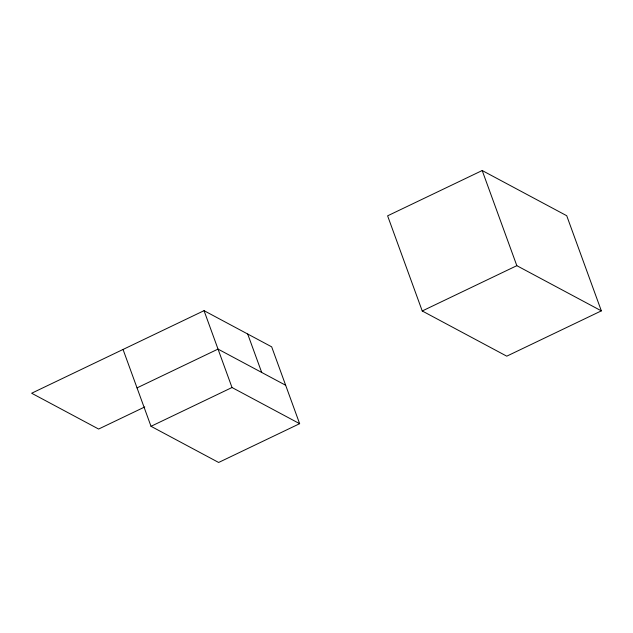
<?xml version="1.0" encoding="UTF-8"?>
<svg xmlns="http://www.w3.org/2000/svg" width="633" height="633" viewBox="0 0 633 633"><rect width="100%" height="100%" fill="white"/><g stroke="black" fill="none" stroke-linecap="round" stroke-linejoin="round"><path stroke-width="0.95" d="M482.196 170.53L387.61 215.829L422.235 310.977L506.756 356.173L601.35 310.866L566.717 215.718L482.196 170.53L516.829 265.678L601.35 310.866M123.047 349.463L151.018 426.31L218.646 462.47L299.638 423.683L271.676 346.837L204.04 310.668L31.65 393.235L98.629 429.047L144.767 406.948M137.029 387.887L218.021 349.092L285.657 385.26M151.018 426.31L232.01 387.515L299.638 423.683M422.235 310.977L516.829 265.678M247.701 334.018L261.69 372.441M204.04 310.668L232.01 387.515"/></g></svg>
